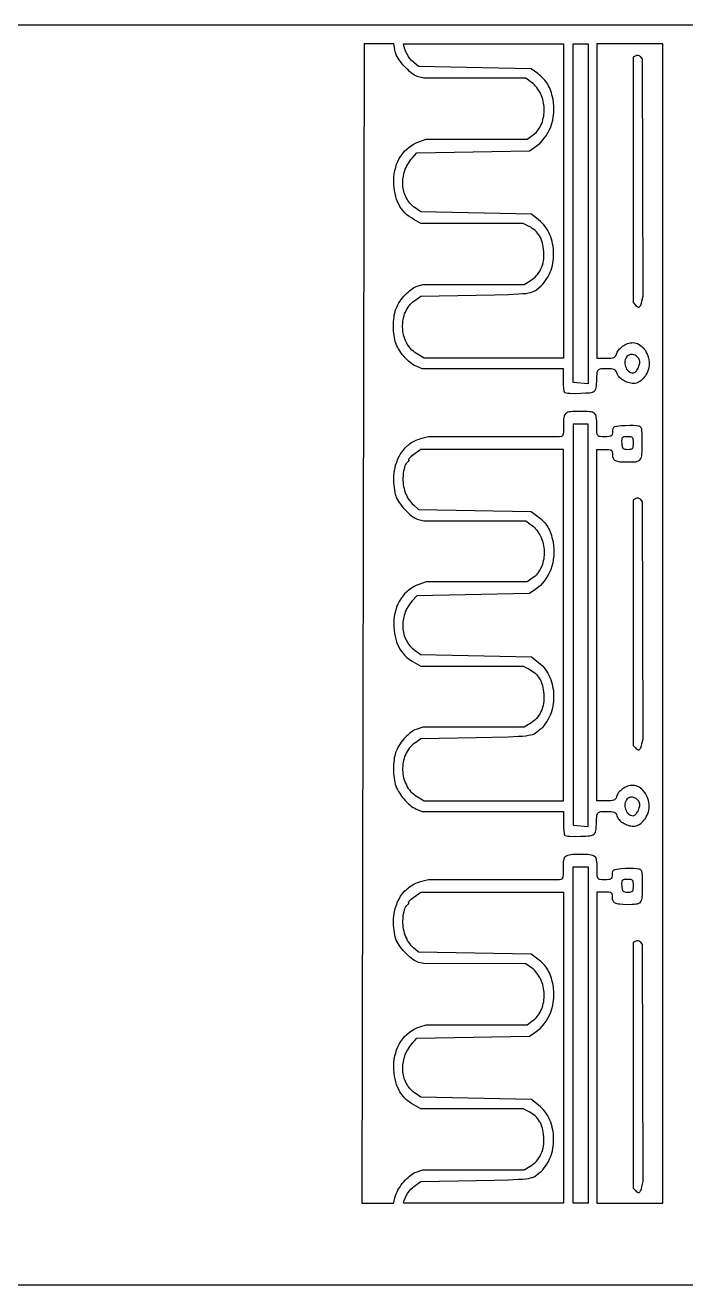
# Model space of a CAD drawing. Extents: x 1410 to 1906, y 1879 to 2014.
# Drawn here: x 1731.2 to 1801.9, y 1879.3 to 2014.3 of the extents above; entities that cross this region are included whole.
import ezdxf

# ---------------------------------------------------------------- set-up
doc = ezdxf.new("R2010")
doc.units = 0
doc.layers.add('6MM_ENGRAVE', color=245, linetype='CONTINUOUS')

msp = doc.modelspace()

# ---------------------------------------------------------------- linework, layer by layer
at = {"layer": '6MM_ENGRAVE'}
for points in [[(1660.43, 1879.25), (1906.39, 1879.25), (1906.39, 2014.25), (1660.43, 2014.25)], [(1770.68, 2012.25), (1767.48, 2012.24), (1767.25, 1888), (1770.68, 1888), (1770.72, 1888.29), (1770.78, 1888.56), (1770.84, 1888.8), (1770.92, 1889.01), (1771.01, 1889.2), (1771.11, 1889.4), (1771.22, 1889.59), (1771.34, 1889.77), (1771.47, 1889.96), (1771.6, 1890.13), (1771.74, 1890.3), (1771.89, 1890.47), (1772.04, 1890.62), (1772.19, 1890.76), (1772.34, 1890.89), (1772.49, 1891.01), (1772.64, 1891.12), (1772.79, 1891.2), (1772.93, 1891.28), (1773.07, 1891.33), (1773.76, 1891.56), (1784.63, 1891.57), (1785.28, 1891.96), (1785.47, 1892.08), (1785.64, 1892.22), (1785.81, 1892.36), (1785.96, 1892.52), (1786.1, 1892.69), (1786.22, 1892.86), (1786.33, 1893.05), (1786.43, 1893.24), (1786.52, 1893.45), (1786.59, 1893.66), (1786.65, 1893.88), (1786.69, 1894.11), (1786.73, 1894.35), (1786.74, 1894.6), (1786.75, 1894.86), (1786.74, 1895.12), (1786.71, 1895.36), (1786.68, 1895.6), (1786.64, 1895.82), (1786.59, 1896.03), (1786.53, 1896.23), (1786.46, 1896.42), (1786.38, 1896.6), (1786.29, 1896.77), (1786.18, 1896.92), (1786.07, 1897.07), (1785.95, 1897.22), (1785.81, 1897.35), (1785.66, 1897.47), (1785.5, 1897.59), (1785.33, 1897.7), (1785.15, 1897.8), (1784.54, 1898.11), (1773.57, 1898.12), (1772.82, 1898.54), (1772.55, 1898.69), (1772.31, 1898.87), (1772.08, 1899.05), (1771.86, 1899.25), (1771.67, 1899.46), (1771.49, 1899.68), (1771.33, 1899.92), (1771.19, 1900.17), (1771.07, 1900.43), (1770.96, 1900.71), (1770.87, 1901), (1770.8, 1901.31), (1770.74, 1901.63), (1770.7, 1901.97), (1770.68, 1902.32), (1770.67, 1902.69), (1770.68, 1903.06), (1770.72, 1903.43), (1770.78, 1903.78), (1770.87, 1904.12), (1770.97, 1904.45), (1771.1, 1904.76), (1771.25, 1905.06), (1771.42, 1905.34), (1771.62, 1905.6), (1771.83, 1905.85), (1772.05, 1906.08), (1772.3, 1906.29), (1772.56, 1906.48), (1772.85, 1906.64), (1773.14, 1906.78), (1773.45, 1906.9), (1774.13, 1907.13), (1784.96, 1907.13), (1785.61, 1907.62), (1785.76, 1907.74), (1785.9, 1907.87), (1786.02, 1908.01), (1786.14, 1908.16), (1786.25, 1908.31), (1786.35, 1908.48), (1786.43, 1908.65), (1786.51, 1908.83), (1786.58, 1909.01), (1786.64, 1909.2), (1786.68, 1909.4), (1786.72, 1909.59), (1786.75, 1909.79), (1786.77, 1910), (1786.78, 1910.2), (1786.77, 1910.41), (1786.76, 1910.61), (1786.74, 1910.81), (1786.71, 1911.02), (1786.67, 1911.22), (1786.62, 1911.42), (1786.56, 1911.61), (1786.49, 1911.8), (1786.41, 1911.99), (1786.32, 1912.17), (1786.22, 1912.34), (1786.11, 1912.51), (1785.99, 1912.67), (1785.86, 1912.82), (1785.73, 1912.97), (1785.58, 1913.1), (1785.42, 1913.23), (1784.81, 1913.67), (1773.9, 1913.68), (1773.32, 1913.81), (1773.18, 1913.86), (1773.03, 1913.93), (1772.88, 1914.02), (1772.71, 1914.13), (1772.54, 1914.25), (1772.36, 1914.4), (1772.19, 1914.55), (1772.01, 1914.72), (1771.84, 1914.9), (1771.68, 1915.08), (1771.52, 1915.26), (1771.37, 1915.45), (1771.24, 1915.64), (1771.12, 1915.83), (1771.02, 1916.01), (1770.93, 1916.19), (1770.88, 1916.34), (1770.82, 1916.54), (1770.77, 1916.76), (1770.73, 1917), (1770.69, 1917.26), (1770.67, 1917.53), (1770.65, 1917.79), (1770.64, 1918.04), (1770.65, 1918.45), (1770.68, 1918.85), (1770.74, 1919.23), (1770.83, 1919.6), (1770.94, 1919.95), (1771.07, 1920.29), (1771.23, 1920.6), (1771.4, 1920.9), (1771.6, 1921.18), (1771.82, 1921.44), (1772.06, 1921.67), (1772.19, 1921.78), (1772.32, 1921.88), (1772.45, 1921.98), (1772.59, 1922.06), (1772.74, 1922.15), (1772.88, 1922.22), (1773.04, 1922.29), (1773.19, 1922.36), (1773.35, 1922.41), (1773.52, 1922.46), (1774.4, 1922.7), (1781.01, 1922.69), (1788.23, 1922.69), (1788.43, 1922.7), (1788.59, 1922.72), (1788.64, 1922.73), (1788.69, 1922.76), (1788.73, 1922.8), (1788.77, 1922.85), (1788.79, 1922.92), (1788.81, 1923), (1788.83, 1923.21), (1788.84, 1923.92), (1788.85, 1924.39), (1788.86, 1924.59), (1788.88, 1924.75), (1788.91, 1924.9), (1788.96, 1925.02), (1789.01, 1925.12), (1789.09, 1925.2), (1789.19, 1925.26), (1789.31, 1925.31), (1789.45, 1925.35), (1789.62, 1925.38), (1789.82, 1925.39), (1790.06, 1925.4), (1790.62, 1925.41), (1791.19, 1925.4), (1791.42, 1925.39), (1791.62, 1925.38), (1791.79, 1925.35), (1791.94, 1925.31), (1792.06, 1925.26), (1792.15, 1925.2), (1792.23, 1925.12), (1792.29, 1925.02), (1792.33, 1924.9), (1792.36, 1924.75), (1792.38, 1924.59), (1792.4, 1924.39), (1792.4, 1923.92), (1792.4, 1923.52), (1792.42, 1923.21), (1792.43, 1923.1), (1792.45, 1923), (1792.47, 1922.92), (1792.51, 1922.85), (1792.55, 1922.8), (1792.61, 1922.76), (1792.68, 1922.74), (1792.76, 1922.72), (1792.97, 1922.7), (1793.25, 1922.7), (1793.5, 1922.7), (1793.7, 1922.72), (1793.85, 1922.74), (1793.91, 1922.76), (1793.95, 1922.79), (1793.99, 1922.82), (1794.02, 1922.85), (1794.05, 1922.9), (1794.07, 1922.95), (1794.08, 1923.08), (1794.09, 1923.24), (1794.09, 1923.41), (1794.12, 1923.54), (1794.14, 1923.59), (1794.16, 1923.64), (1794.2, 1923.68), (1794.24, 1923.71), (1794.3, 1923.74), (1794.37, 1923.77), (1794.54, 1923.81), (1794.77, 1923.84), (1795.07, 1923.86), (1795.5, 1923.89), (1795.95, 1923.9), (1796.35, 1923.89), (1796.67, 1923.87), (1796.87, 1923.84), (1796.95, 1923.83), (1797.02, 1923.8), (1797.08, 1923.77), (1797.13, 1923.72), (1797.17, 1923.66), (1797.2, 1923.59), (1797.22, 1923.49), (1797.24, 1923.37), (1797.27, 1923.06), (1797.27, 1922.03), (1797.27, 1921.37), (1797.26, 1921.09), (1797.25, 1920.86), (1797.22, 1920.67), (1797.19, 1920.5), (1797.14, 1920.36), (1797.07, 1920.26), (1796.98, 1920.17), (1796.88, 1920.11), (1796.75, 1920.06), (1796.6, 1920.03), (1796.41, 1920.01), (1796.2, 1920), (1795.68, 1919.99), (1795.24, 1920), (1794.89, 1920.03), (1794.74, 1920.05), (1794.61, 1920.08), (1794.5, 1920.11), (1794.4, 1920.15), (1794.32, 1920.2), (1794.25, 1920.26), (1794.2, 1920.33), (1794.16, 1920.4), (1794.13, 1920.49), (1794.1, 1920.58), (1794.09, 1920.69), (1794.09, 1920.81), (1794.08, 1920.97), (1794.07, 1921.1), (1794.05, 1921.15), (1794.02, 1921.19), (1793.99, 1921.23), (1793.95, 1921.26), (1793.91, 1921.28), (1793.85, 1921.3), (1793.7, 1921.33), (1793.5, 1921.34), (1793.25, 1921.35), (1792.4, 1921.35), (1792.4, 1888), (1799.48, 1888), (1799.48, 2012.25), (1792.4, 2012.25), (1792.4, 1978.56), (1793.41, 1978.56), (1793.69, 1978.56), (1793.92, 1978.58), (1794.11, 1978.6), (1794.25, 1978.64), (1794.3, 1978.67), (1794.35, 1978.7), (1794.39, 1978.73), (1794.43, 1978.77), (1794.48, 1978.87), (1794.51, 1978.99), (1794.55, 1979.1), (1794.6, 1979.22), (1794.66, 1979.33), (1794.74, 1979.44), (1794.83, 1979.55), (1794.94, 1979.65), (1795.05, 1979.75), (1795.17, 1979.84), (1795.3, 1979.93), (1795.43, 1980), (1795.57, 1980.07), (1795.71, 1980.12), (1795.86, 1980.17), (1796, 1980.2), (1796.15, 1980.22), (1796.29, 1980.23), (1796.46, 1980.22), (1796.62, 1980.18), (1796.78, 1980.12), (1796.94, 1980.04), (1797.09, 1979.94), (1797.23, 1979.82), (1797.36, 1979.68), (1797.49, 1979.53), (1797.61, 1979.37), (1797.71, 1979.19), (1797.8, 1979.01), (1797.88, 1978.81), (1797.94, 1978.61), (1797.99, 1978.4), (1798.01, 1978.19), (1798.02, 1977.97), (1798.01, 1977.78), (1797.99, 1977.58), (1797.94, 1977.38), (1797.88, 1977.2), (1797.8, 1977.01), (1797.71, 1976.84), (1797.61, 1976.67), (1797.5, 1976.52), (1797.38, 1976.37), (1797.24, 1976.24), (1797.11, 1976.13), (1796.96, 1976.03), (1796.81, 1975.96), (1796.66, 1975.9), (1796.5, 1975.86), (1796.34, 1975.85), (1796.2, 1975.86), (1796.05, 1975.88), (1795.91, 1975.91), (1795.76, 1975.95), (1795.62, 1976), (1795.48, 1976.06), (1795.35, 1976.12), (1795.22, 1976.2), (1795.1, 1976.28), (1794.99, 1976.37), (1794.89, 1976.46), (1794.79, 1976.56), (1794.71, 1976.66), (1794.65, 1976.76), (1794.6, 1976.87), (1794.56, 1976.98), (1794.52, 1977.11), (1794.46, 1977.21), (1794.42, 1977.25), (1794.38, 1977.29), (1794.33, 1977.32), (1794.27, 1977.35), (1794.13, 1977.39), (1793.95, 1977.41), (1793.72, 1977.43), (1793.43, 1977.43), (1793.1, 1977.43), (1792.96, 1977.42), (1792.85, 1977.41), (1792.75, 1977.39), (1792.66, 1977.36), (1792.6, 1977.32), (1792.54, 1977.27), (1792.5, 1977.2), (1792.46, 1977.11), (1792.43, 1977.01), (1792.41, 1976.88), (1792.39, 1976.56), (1792.37, 1976.13), (1792.34, 1975.71), (1792.33, 1975.53), (1792.31, 1975.38), (1792.28, 1975.26), (1792.24, 1975.15), (1792.18, 1975.06), (1792.12, 1974.99), (1792.03, 1974.93), (1791.92, 1974.89), (1791.79, 1974.86), (1791.63, 1974.83), (1791.24, 1974.8), (1790.71, 1974.77), (1790.08, 1974.76), (1789.54, 1974.77), (1789.32, 1974.79), (1789.15, 1974.81), (1789.03, 1974.84), (1789, 1974.85), (1788.97, 1974.87), (1788.95, 1974.92), (1788.92, 1975.02), (1788.88, 1975.33), (1788.85, 1975.75), (1788.84, 1976.23), (1788.84, 1977.43), (1773.72, 1977.43), (1773.08, 1977.69), (1772.92, 1977.76), (1772.75, 1977.86), (1772.58, 1977.98), (1772.41, 1978.11), (1772.23, 1978.26), (1772.06, 1978.42), (1771.9, 1978.59), (1771.73, 1978.78), (1771.58, 1978.97), (1771.43, 1979.16), (1771.3, 1979.36), (1771.17, 1979.57), (1771.06, 1979.77), (1770.96, 1979.97), (1770.89, 1980.16), (1770.83, 1980.35), (1770.77, 1980.56), (1770.73, 1980.78), (1770.7, 1981.01), (1770.67, 1981.24), (1770.65, 1981.49), (1770.64, 1981.74), (1770.63, 1982.23), (1770.64, 1982.48), (1770.66, 1982.71), (1770.69, 1982.95), (1770.72, 1983.17), (1770.76, 1983.38), (1770.81, 1983.57), (1770.86, 1983.75), (1770.92, 1983.9), (1771.01, 1984.1), (1771.11, 1984.29), (1771.22, 1984.48), (1771.34, 1984.67), (1771.47, 1984.85), (1771.6, 1985.03), (1771.74, 1985.2), (1771.89, 1985.36), (1772.04, 1985.51), (1772.19, 1985.65), (1772.34, 1985.78), (1772.49, 1985.9), (1772.64, 1986.01), (1772.79, 1986.1), (1772.93, 1986.17), (1773.07, 1986.23), (1773.76, 1986.45), (1784.63, 1986.46), (1785.28, 1986.85), (1785.47, 1986.98), (1785.64, 1987.11), (1785.81, 1987.26), (1785.96, 1987.41), (1786.1, 1987.58), (1786.22, 1987.75), (1786.33, 1987.94), (1786.43, 1988.13), (1786.52, 1988.34), (1786.59, 1988.55), (1786.65, 1988.78), (1786.69, 1989.01), (1786.73, 1989.25), (1786.74, 1989.49), (1786.75, 1989.75), (1786.74, 1990.01), (1786.71, 1990.26), (1786.68, 1990.49), (1786.64, 1990.71), (1786.59, 1990.92), (1786.53, 1991.12), (1786.46, 1991.31), (1786.38, 1991.49), (1786.29, 1991.66), (1786.18, 1991.82), (1786.07, 1991.97), (1785.95, 1992.11), (1785.81, 1992.24), (1785.66, 1992.36), (1785.5, 1992.48), (1785.33, 1992.59), (1785.15, 1992.69), (1784.54, 1993), (1773.57, 1993.01), (1772.82, 1993.43), (1772.55, 1993.59), (1772.31, 1993.76), (1772.08, 1993.94), (1771.86, 1994.14), (1771.67, 1994.35), (1771.49, 1994.57), (1771.33, 1994.81), (1771.19, 1995.06), (1771.07, 1995.32), (1770.96, 1995.6), (1770.87, 1995.89), (1770.8, 1996.2), (1770.74, 1996.52), (1770.7, 1996.86), (1770.68, 1997.21), (1770.67, 1997.58), (1770.68, 1997.96), (1770.72, 1998.32), (1770.78, 1998.67), (1770.87, 1999.01), (1770.97, 1999.34), (1771.1, 1999.65), (1771.25, 1999.95), (1771.42, 2000.23), (1771.62, 2000.5), (1771.83, 2000.74), (1772.05, 2000.97), (1772.3, 2001.18), (1772.56, 2001.37), (1772.85, 2001.53), (1773.14, 2001.68), (1773.45, 2001.8), (1774.13, 2002.02), (1784.96, 2002.02), (1785.61, 2002.51), (1785.76, 2002.63), (1785.9, 2002.76), (1786.02, 2002.9), (1786.14, 2003.05), (1786.25, 2003.21), (1786.35, 2003.37), (1786.43, 2003.54), (1786.51, 2003.72), (1786.58, 2003.91), (1786.64, 2004.1), (1786.68, 2004.29), (1786.72, 2004.49), (1786.75, 2004.69), (1786.77, 2004.89), (1786.78, 2005.09), (1786.77, 2005.3), (1786.76, 2005.5), (1786.74, 2005.71), (1786.71, 2005.91), (1786.67, 2006.11), (1786.62, 2006.31), (1786.56, 2006.5), (1786.49, 2006.69), (1786.41, 2006.88), (1786.32, 2007.06), (1786.22, 2007.24), (1786.11, 2007.4), (1785.99, 2007.56), (1785.86, 2007.72), (1785.73, 2007.86), (1785.58, 2007.99), (1785.42, 2008.12), (1784.81, 2008.57), (1773.9, 2008.57), (1773.32, 2008.71), (1773.18, 2008.75), (1773.03, 2008.82), (1772.88, 2008.91), (1772.71, 2009.02), (1772.54, 2009.15), (1772.36, 2009.29), (1772.19, 2009.45), (1772.01, 2009.61), (1771.84, 2009.79), (1771.68, 2009.97), (1771.52, 2010.16), (1771.37, 2010.35), (1771.24, 2010.53), (1771.12, 2010.72), (1771.02, 2010.9), (1770.93, 2011.08), (1770.86, 2011.3), (1770.79, 2011.58), (1770.73, 2011.9)], [(1771.72, 2012.25), (1788.84, 2012.25), (1788.84, 1978.56), (1773.93, 1978.56), (1773.09, 1979.07), (1772.92, 1979.18), (1772.76, 1979.31), (1772.61, 1979.44), (1772.47, 1979.59), (1772.34, 1979.75), (1772.22, 1979.91), (1772.11, 1980.08), (1772.01, 1980.26), (1771.92, 1980.45), (1771.85, 1980.64), (1771.78, 1980.84), (1771.72, 1981.04), (1771.68, 1981.24), (1771.65, 1981.45), (1771.62, 1981.66), (1771.61, 1981.87), (1771.61, 1982.08), (1771.62, 1982.29), (1771.64, 1982.49), (1771.67, 1982.7), (1771.71, 1982.9), (1771.77, 1983.1), (1771.83, 1983.3), (1771.91, 1983.49), (1771.99, 1983.68), (1772.09, 1983.86), (1772.2, 1984.03), (1772.32, 1984.19), (1772.45, 1984.35), (1772.6, 1984.5), (1772.75, 1984.63), (1772.91, 1984.76), (1773.57, 1985.22), (1779.5, 1985.33), (1781.46, 1985.37), (1782.95, 1985.4), (1784.03, 1985.45), (1784.45, 1985.48), (1784.8, 1985.51), (1785.09, 1985.55), (1785.32, 1985.6), (1785.52, 1985.66), (1785.69, 1985.73), (1785.83, 1985.81), (1785.97, 1985.9), (1786.25, 1986.13), (1786.44, 1986.3), (1786.62, 1986.48), (1786.78, 1986.67), (1786.93, 1986.88), (1787.07, 1987.09), (1787.2, 1987.31), (1787.31, 1987.53), (1787.42, 1987.77), (1787.51, 1988.01), (1787.58, 1988.25), (1787.65, 1988.5), (1787.7, 1988.76), (1787.74, 1989.01), (1787.77, 1989.27), (1787.79, 1989.53), (1787.79, 1989.79), (1787.78, 1990.05), (1787.76, 1990.31), (1787.73, 1990.56), (1787.68, 1990.82), (1787.62, 1991.07), (1787.55, 1991.32), (1787.47, 1991.56), (1787.38, 1991.79), (1787.27, 1992.02), (1787.15, 1992.25), (1787.02, 1992.46), (1786.88, 1992.67), (1786.72, 1992.87), (1786.55, 1993.05), (1786.37, 1993.23), (1786.18, 1993.39), (1785.4, 1994.01), (1773.57, 1994.24), (1772.94, 1994.69), (1772.79, 1994.8), (1772.65, 1994.92), (1772.52, 1995.05), (1772.4, 1995.18), (1772.29, 1995.32), (1772.18, 1995.47), (1772.09, 1995.62), (1772, 1995.77), (1771.92, 1995.94), (1771.85, 1996.1), (1771.79, 1996.27), (1771.74, 1996.44), (1771.7, 1996.62), (1771.67, 1996.8), (1771.64, 1996.98), (1771.63, 1997.16), (1771.62, 1997.34), (1771.63, 1997.53), (1771.64, 1997.71), (1771.66, 1997.9), (1771.69, 1998.08), (1771.73, 1998.27), (1771.78, 1998.45), (1771.84, 1998.64), (1771.9, 1998.82), (1771.98, 1998.99), (1772.06, 1999.17), (1772.16, 1999.34), (1772.26, 1999.51), (1772.38, 1999.68), (1772.5, 1999.84), (1772.63, 1999.99), (1773.13, 2000.56), (1785.19, 2000.78), (1785.79, 2001.18), (1785.93, 2001.28), (1786.07, 2001.38), (1786.33, 2001.61), (1786.57, 2001.86), (1786.79, 2002.13), (1787, 2002.41), (1787.18, 2002.72), (1787.34, 2003.04), (1787.48, 2003.37), (1787.59, 2003.72), (1787.69, 2004.08), (1787.75, 2004.44), (1787.8, 2004.81), (1787.82, 2005.19), (1787.81, 2005.56), (1787.78, 2005.94), (1787.72, 2006.32), (1787.61, 2006.79), (1787.55, 2007), (1787.48, 2007.2), (1787.41, 2007.39), (1787.33, 2007.58), (1787.25, 2007.75), (1787.16, 2007.92), (1787.05, 2008.07), (1786.94, 2008.23), (1786.83, 2008.37), (1786.7, 2008.51), (1786.56, 2008.65), (1786.41, 2008.79), (1786.25, 2008.92), (1786.08, 2009.06), (1785.38, 2009.58), (1773.32, 2009.81), (1772.79, 2010.28), (1772.58, 2010.47), (1772.4, 2010.68), (1772.24, 2010.91), (1772.09, 2011.15), (1771.97, 2011.41), (1771.86, 2011.67), (1771.78, 2011.95)], [(1789.87, 2012.25), (1791.47, 2012.25), (1791.47, 1975.83), (1789.87, 1975.96)], [(1796.95, 1984.04), (1796.99, 1984.07), (1797.03, 1984.11), (1797.07, 1984.18), (1797.12, 1984.26), (1797.19, 1984.45), (1797.25, 1984.67), (1797.37, 1985.22), (1797.32, 2010.6), (1797.11, 2010.85), (1797.06, 2010.9), (1797.01, 2010.94), (1796.94, 2010.97), (1796.88, 2010.99), (1796.81, 2011.01), (1796.74, 2011.01), (1796.67, 2011), (1796.61, 2010.97), (1796.31, 2010.84), (1796.31, 1984.52), (1796.54, 1984.24), (1796.64, 1984.14), (1796.76, 1984.07), (1796.81, 1984.05), (1796.86, 1984.04), (1796.91, 1984.03)], [(1797, 1978.32), (1796.96, 1978.42), (1796.91, 1978.52), (1796.85, 1978.6), (1796.78, 1978.68), (1796.7, 1978.76), (1796.62, 1978.82), (1796.52, 1978.87), (1796.43, 1978.91), (1796.33, 1978.94), (1796.23, 1978.95), (1796.12, 1978.96), (1796.03, 1978.95), (1795.93, 1978.93), (1795.84, 1978.9), (1795.76, 1978.85), (1795.68, 1978.78), (1795.58, 1978.67), (1795.51, 1978.54), (1795.46, 1978.4), (1795.42, 1978.26), (1795.41, 1978.11), (1795.42, 1977.96), (1795.44, 1977.81), (1795.48, 1977.67), (1795.54, 1977.53), (1795.61, 1977.4), (1795.7, 1977.28), (1795.79, 1977.18), (1795.9, 1977.1), (1796.02, 1977.03), (1796.16, 1976.99), (1796.3, 1976.98), (1796.37, 1976.99), (1796.44, 1977.02), (1796.51, 1977.06), (1796.58, 1977.12), (1796.65, 1977.2), (1796.71, 1977.28), (1796.77, 1977.37), (1796.83, 1977.48), (1796.88, 1977.58), (1796.93, 1977.69), (1796.96, 1977.8), (1796.99, 1977.91), (1797.01, 1978.02), (1797.02, 1978.13), (1797.01, 1978.23)], [(1790.71, 1927.33), (1791.24, 1927.35), (1791.45, 1927.36), (1791.63, 1927.38), (1791.79, 1927.41), (1791.92, 1927.44), (1792.03, 1927.49), (1792.12, 1927.54), (1792.18, 1927.62), (1792.24, 1927.7), (1792.28, 1927.81), (1792.31, 1927.94), (1792.33, 1928.09), (1792.34, 1928.26), (1792.37, 1928.69), (1792.39, 1929.12), (1792.41, 1929.44), (1792.43, 1929.56), (1792.46, 1929.67), (1792.5, 1929.75), (1792.54, 1929.82), (1792.6, 1929.88), (1792.66, 1929.92), (1792.75, 1929.95), (1792.85, 1929.97), (1793.1, 1929.98), (1793.43, 1929.99), (1793.72, 1929.98), (1793.95, 1929.97), (1794.13, 1929.94), (1794.27, 1929.9), (1794.33, 1929.87), (1794.38, 1929.84), (1794.42, 1929.81), (1794.46, 1929.76), (1794.52, 1929.66), (1794.56, 1929.53), (1794.6, 1929.42), (1794.65, 1929.32), (1794.71, 1929.21), (1794.79, 1929.11), (1794.89, 1929.02), (1794.99, 1928.92), (1795.1, 1928.83), (1795.22, 1928.75), (1795.35, 1928.68), (1795.48, 1928.61), (1795.62, 1928.55), (1795.76, 1928.5), (1795.91, 1928.46), (1796.05, 1928.43), (1796.2, 1928.41), (1796.34, 1928.41), (1796.5, 1928.42), (1796.66, 1928.45), (1796.81, 1928.51), (1796.96, 1928.59), (1797.11, 1928.68), (1797.24, 1928.8), (1797.38, 1928.93), (1797.5, 1929.07), (1797.61, 1929.22), (1797.71, 1929.39), (1797.8, 1929.57), (1797.88, 1929.75), (1797.94, 1929.94), (1797.99, 1930.13), (1798.01, 1930.33), (1798.02, 1930.53), (1798.01, 1930.74), (1797.99, 1930.96), (1797.94, 1931.16), (1797.88, 1931.37), (1797.8, 1931.56), (1797.71, 1931.75), (1797.61, 1931.92), (1797.49, 1932.09), (1797.36, 1932.24), (1797.23, 1932.37), (1797.09, 1932.49), (1796.94, 1932.59), (1796.78, 1932.67), (1796.62, 1932.73), (1796.46, 1932.77), (1796.29, 1932.78), (1796.15, 1932.78), (1796, 1932.76), (1795.86, 1932.72), (1795.71, 1932.68), (1795.57, 1932.62), (1795.43, 1932.55), (1795.3, 1932.48), (1795.17, 1932.4), (1795.05, 1932.31), (1794.94, 1932.21), (1794.83, 1932.11), (1794.74, 1932), (1794.66, 1931.89), (1794.6, 1931.77), (1794.55, 1931.66), (1794.51, 1931.54), (1794.48, 1931.42), (1794.43, 1931.33), (1794.39, 1931.29), (1794.35, 1931.25), (1794.3, 1931.22), (1794.25, 1931.2), (1794.11, 1931.16), (1793.92, 1931.13), (1793.69, 1931.12), (1793.41, 1931.11), (1792.4, 1931.11), (1792.4, 1968.79), (1793.25, 1968.79), (1793.5, 1968.79), (1793.7, 1968.78), (1793.85, 1968.75), (1793.91, 1968.73), (1793.95, 1968.71), (1793.99, 1968.68), (1794.02, 1968.64), (1794.05, 1968.59), (1794.07, 1968.54), (1794.08, 1968.42), (1794.09, 1968.25), (1794.09, 1968.13), (1794.1, 1968.03), (1794.13, 1967.93), (1794.16, 1967.85), (1794.2, 1967.77), (1794.25, 1967.7), (1794.32, 1967.65), (1794.4, 1967.6), (1794.5, 1967.56), (1794.61, 1967.52), (1794.74, 1967.49), (1794.89, 1967.47), (1795.24, 1967.45), (1795.68, 1967.44), (1796.2, 1967.44), (1796.41, 1967.45), (1796.6, 1967.47), (1796.75, 1967.51), (1796.88, 1967.55), (1796.98, 1967.62), (1797.07, 1967.7), (1797.14, 1967.81), (1797.19, 1967.95), (1797.22, 1968.11), (1797.25, 1968.31), (1797.26, 1968.54), (1797.27, 1968.81), (1797.27, 1969.48), (1797.27, 1970.06), (1797.27, 1970.5), (1797.24, 1970.82), (1797.22, 1970.94), (1797.2, 1971.03), (1797.17, 1971.11), (1797.13, 1971.17), (1797.08, 1971.21), (1797.02, 1971.25), (1796.95, 1971.27), (1796.87, 1971.29), (1796.67, 1971.32), (1796.35, 1971.34), (1795.95, 1971.34), (1795.5, 1971.33), (1795.07, 1971.31), (1794.77, 1971.28), (1794.54, 1971.25), (1794.37, 1971.21), (1794.3, 1971.19), (1794.24, 1971.16), (1794.2, 1971.12), (1794.16, 1971.08), (1794.14, 1971.04), (1794.12, 1970.99), (1794.09, 1970.86), (1794.09, 1970.69), (1794.08, 1970.52), (1794.07, 1970.4), (1794.05, 1970.34), (1794.02, 1970.3), (1793.99, 1970.26), (1793.95, 1970.23), (1793.91, 1970.21), (1793.85, 1970.19), (1793.7, 1970.16), (1793.5, 1970.15), (1793.25, 1970.15), (1792.97, 1970.15), (1792.76, 1970.17), (1792.68, 1970.18), (1792.61, 1970.21), (1792.55, 1970.25), (1792.51, 1970.3), (1792.47, 1970.36), (1792.45, 1970.44), (1792.43, 1970.54), (1792.42, 1970.66), (1792.4, 1970.96), (1792.4, 1971.36), (1792.4, 1971.84), (1792.38, 1972.03), (1792.36, 1972.2), (1792.33, 1972.34), (1792.29, 1972.46), (1792.23, 1972.56), (1792.15, 1972.64), (1792.06, 1972.71), (1791.94, 1972.76), (1791.79, 1972.8), (1791.62, 1972.82), (1791.42, 1972.84), (1791.19, 1972.85), (1790.62, 1972.85), (1790.06, 1972.85), (1789.82, 1972.84), (1789.62, 1972.82), (1789.45, 1972.8), (1789.31, 1972.76), (1789.19, 1972.71), (1789.09, 1972.64), (1789.01, 1972.56), (1788.96, 1972.46), (1788.91, 1972.34), (1788.88, 1972.2), (1788.86, 1972.03), (1788.85, 1971.84), (1788.84, 1971.36), (1788.84, 1970.96), (1788.83, 1970.66), (1788.81, 1970.44), (1788.79, 1970.36), (1788.77, 1970.3), (1788.73, 1970.25), (1788.69, 1970.21), (1788.64, 1970.18), (1788.59, 1970.16), (1788.43, 1970.14), (1788.23, 1970.14), (1781.01, 1970.14), (1774.4, 1970.14), (1773.52, 1969.91), (1773.35, 1969.86), (1773.19, 1969.8), (1773.04, 1969.74), (1772.88, 1969.67), (1772.74, 1969.59), (1772.59, 1969.51), (1772.45, 1969.42), (1772.32, 1969.33), (1772.19, 1969.22), (1772.06, 1969.12), (1771.82, 1968.88), (1771.6, 1968.63), (1771.4, 1968.35), (1771.23, 1968.05), (1771.07, 1967.73), (1770.94, 1967.4), (1770.83, 1967.05), (1770.74, 1966.68), (1770.68, 1966.3), (1770.65, 1965.9), (1770.64, 1965.49), (1770.65, 1965.24), (1770.67, 1964.97), (1770.69, 1964.71), (1770.73, 1964.45), (1770.77, 1964.2), (1770.82, 1963.98), (1770.88, 1963.79), (1770.93, 1963.63), (1771.02, 1963.46), (1771.12, 1963.27), (1771.24, 1963.09), (1771.37, 1962.9), (1771.52, 1962.71), (1771.68, 1962.52), (1771.84, 1962.34), (1772.01, 1962.17), (1772.19, 1962), (1772.36, 1961.84), (1772.54, 1961.7), (1772.71, 1961.57), (1772.88, 1961.46), (1773.03, 1961.37), (1773.18, 1961.3), (1773.32, 1961.26), (1773.9, 1961.12), (1784.81, 1961.12), (1785.42, 1960.67), (1785.58, 1960.55), (1785.73, 1960.41), (1785.86, 1960.27), (1785.99, 1960.12), (1786.11, 1959.96), (1786.22, 1959.79), (1786.32, 1959.62), (1786.41, 1959.43), (1786.49, 1959.25), (1786.56, 1959.06), (1786.62, 1958.86), (1786.67, 1958.66), (1786.71, 1958.46), (1786.74, 1958.26), (1786.76, 1958.06), (1786.77, 1957.85), (1786.78, 1957.65), (1786.77, 1957.44), (1786.75, 1957.24), (1786.72, 1957.04), (1786.68, 1956.84), (1786.64, 1956.65), (1786.58, 1956.46), (1786.51, 1956.28), (1786.43, 1956.1), (1786.35, 1955.93), (1786.25, 1955.76), (1786.14, 1955.6), (1786.02, 1955.45), (1785.9, 1955.31), (1785.76, 1955.18), (1785.61, 1955.06), (1784.96, 1954.58), (1774.13, 1954.58), (1773.45, 1954.35), (1773.14, 1954.23), (1772.85, 1954.09), (1772.56, 1953.92), (1772.3, 1953.73), (1772.05, 1953.53), (1771.83, 1953.3), (1771.62, 1953.05), (1771.42, 1952.78), (1771.25, 1952.5), (1771.1, 1952.2), (1770.97, 1951.89), (1770.87, 1951.56), (1770.78, 1951.22), (1770.72, 1950.87), (1770.68, 1950.51), (1770.67, 1950.14), (1770.68, 1949.77), (1770.7, 1949.42), (1770.74, 1949.08), (1770.8, 1948.76), (1770.87, 1948.45), (1770.96, 1948.16), (1771.07, 1947.88), (1771.19, 1947.61), (1771.33, 1947.36), (1771.49, 1947.13), (1771.67, 1946.9), (1771.86, 1946.69), (1772.08, 1946.5), (1772.31, 1946.31), (1772.55, 1946.14), (1772.82, 1945.98), (1773.57, 1945.56), (1784.54, 1945.55), (1785.15, 1945.24), (1785.33, 1945.14), (1785.5, 1945.03), (1785.66, 1944.92), (1785.81, 1944.79), (1785.95, 1944.66), (1786.07, 1944.52), (1786.18, 1944.37), (1786.29, 1944.21), (1786.38, 1944.04), (1786.46, 1943.86), (1786.53, 1943.67), (1786.59, 1943.47), (1786.64, 1943.26), (1786.68, 1943.04), (1786.71, 1942.81), (1786.74, 1942.57), (1786.75, 1942.3), (1786.74, 1942.05), (1786.73, 1941.8), (1786.69, 1941.56), (1786.65, 1941.33), (1786.59, 1941.11), (1786.52, 1940.89), (1786.43, 1940.69), (1786.33, 1940.49), (1786.22, 1940.31), (1786.1, 1940.13), (1785.96, 1939.96), (1785.81, 1939.81), (1785.64, 1939.66), (1785.47, 1939.53), (1785.28, 1939.41), (1784.63, 1939.01), (1773.76, 1939.01), (1773.07, 1938.78), (1772.93, 1938.72), (1772.79, 1938.65), (1772.64, 1938.56), (1772.49, 1938.46), (1772.34, 1938.34), (1772.19, 1938.21), (1772.04, 1938.06), (1771.89, 1937.91), (1771.74, 1937.75), (1771.6, 1937.58), (1771.47, 1937.4), (1771.34, 1937.22), (1771.22, 1937.03), (1771.11, 1936.84), (1771.01, 1936.65), (1770.92, 1936.46), (1770.86, 1936.3), (1770.81, 1936.12), (1770.76, 1935.93), (1770.72, 1935.72), (1770.69, 1935.5), (1770.66, 1935.27), (1770.64, 1935.03), (1770.63, 1934.79), (1770.63, 1934.54), (1770.64, 1934.29), (1770.65, 1934.04), (1770.67, 1933.8), (1770.7, 1933.56), (1770.73, 1933.33), (1770.77, 1933.11), (1770.83, 1932.9), (1770.89, 1932.72), (1770.96, 1932.52), (1771.06, 1932.32), (1771.17, 1932.12), (1771.3, 1931.92), (1771.43, 1931.72), (1771.58, 1931.52), (1771.73, 1931.33), (1771.9, 1931.15), (1772.06, 1930.97), (1772.23, 1930.81), (1772.41, 1930.66), (1772.58, 1930.53), (1772.75, 1930.41), (1772.92, 1930.32), (1773.08, 1930.24), (1773.72, 1929.99), (1788.84, 1929.99), (1788.84, 1928.78), (1788.85, 1928.3), (1788.88, 1927.89), (1788.92, 1927.58), (1788.95, 1927.48), (1788.97, 1927.42), (1789, 1927.4), (1789.03, 1927.39), (1789.15, 1927.36), (1789.32, 1927.34), (1789.54, 1927.33), (1790.08, 1927.31)], [(1790.67, 1971.5), (1789.87, 1971.5), (1789.87, 1928.52), (1791.47, 1928.38), (1791.47, 1971.5)], [(1795.69, 1970.15), (1795.49, 1970.14), (1795.33, 1970.13), (1795.27, 1970.12), (1795.22, 1970.1), (1795.18, 1970.07), (1795.14, 1970.04), (1795.12, 1970.01), (1795.1, 1969.96), (1795.08, 1969.84), (1795.07, 1969.68), (1795.08, 1969.47), (1795.1, 1969.27), (1795.12, 1969.11), (1795.16, 1968.99), (1795.18, 1968.94), (1795.21, 1968.91), (1795.25, 1968.87), (1795.29, 1968.85), (1795.4, 1968.81), (1795.55, 1968.8), (1795.73, 1968.79), (1795.91, 1968.8), (1796.06, 1968.81), (1796.16, 1968.85), (1796.21, 1968.87), (1796.24, 1968.9), (1796.27, 1968.94), (1796.29, 1968.99), (1796.32, 1969.1), (1796.33, 1969.26), (1796.34, 1969.47), (1796.33, 1969.68), (1796.32, 1969.84), (1796.29, 1969.96), (1796.27, 1970), (1796.24, 1970.04), (1796.2, 1970.07), (1796.16, 1970.1), (1796.04, 1970.13), (1795.89, 1970.14)], [(1781.21, 1968.79), (1773.57, 1968.79), (1772.82, 1968.23), (1772.54, 1968.02), (1772.34, 1967.84), (1772.28, 1967.77), (1772.24, 1967.72), (1772.23, 1967.68), (1772.23, 1967.68), (1772.25, 1967.67), (1772.28, 1967.66), (1772.29, 1967.64), (1772.29, 1967.62), (1772.27, 1967.58), (1772.2, 1967.48), (1772.08, 1967.36), (1772, 1967.28), (1771.93, 1967.16), (1771.86, 1967.02), (1771.81, 1966.86), (1771.76, 1966.67), (1771.72, 1966.45), (1771.68, 1966.22), (1771.66, 1965.95), (1771.65, 1965.71), (1771.65, 1965.48), (1771.66, 1965.25), (1771.68, 1965.02), (1771.72, 1964.8), (1771.76, 1964.59), (1771.81, 1964.38), (1771.88, 1964.18), (1771.96, 1963.98), (1772.05, 1963.8), (1772.14, 1963.61), (1772.25, 1963.44), (1772.37, 1963.28), (1772.5, 1963.12), (1772.64, 1962.97), (1772.79, 1962.83), (1773.32, 1962.36), (1785.38, 1962.14), (1786.08, 1961.61), (1786.25, 1961.48), (1786.41, 1961.34), (1786.56, 1961.21), (1786.7, 1961.07), (1786.83, 1960.93), (1786.94, 1960.78), (1787.05, 1960.63), (1787.16, 1960.47), (1787.25, 1960.3), (1787.33, 1960.13), (1787.41, 1959.95), (1787.48, 1959.76), (1787.55, 1959.55), (1787.61, 1959.34), (1787.72, 1958.87), (1787.78, 1958.5), (1787.81, 1958.12), (1787.82, 1957.74), (1787.8, 1957.37), (1787.75, 1957), (1787.69, 1956.63), (1787.59, 1956.28), (1787.48, 1955.93), (1787.34, 1955.59), (1787.18, 1955.27), (1787, 1954.97), (1786.79, 1954.68), (1786.57, 1954.41), (1786.33, 1954.16), (1786.07, 1953.94), (1785.93, 1953.83), (1785.79, 1953.73), (1785.19, 1953.34), (1773.13, 1953.11), (1772.63, 1952.55), (1772.5, 1952.39), (1772.38, 1952.23), (1772.26, 1952.07), (1772.16, 1951.9), (1772.06, 1951.72), (1771.98, 1951.55), (1771.9, 1951.37), (1771.84, 1951.19), (1771.78, 1951.01), (1771.73, 1950.82), (1771.69, 1950.64), (1771.66, 1950.45), (1771.64, 1950.27), (1771.63, 1950.08), (1771.62, 1949.9), (1771.63, 1949.71), (1771.64, 1949.53), (1771.67, 1949.35), (1771.7, 1949.17), (1771.74, 1949), (1771.79, 1948.82), (1771.85, 1948.65), (1771.92, 1948.49), (1772, 1948.33), (1772.09, 1948.17), (1772.18, 1948.02), (1772.29, 1947.88), (1772.4, 1947.74), (1772.52, 1947.6), (1772.65, 1947.48), (1772.79, 1947.36), (1772.94, 1947.25), (1773.57, 1946.79), (1785.4, 1946.57), (1786.18, 1945.95), (1786.37, 1945.78), (1786.55, 1945.61), (1786.72, 1945.42), (1786.88, 1945.22), (1787.02, 1945.02), (1787.15, 1944.8), (1787.27, 1944.58), (1787.38, 1944.35), (1787.47, 1944.11), (1787.55, 1943.87), (1787.62, 1943.62), (1787.68, 1943.37), (1787.73, 1943.12), (1787.76, 1942.86), (1787.78, 1942.6), (1787.79, 1942.34), (1787.79, 1942.08), (1787.77, 1941.82), (1787.74, 1941.57), (1787.7, 1941.31), (1787.65, 1941.06), (1787.58, 1940.81), (1787.51, 1940.56), (1787.42, 1940.32), (1787.31, 1940.09), (1787.2, 1939.86), (1787.07, 1939.64), (1786.93, 1939.43), (1786.78, 1939.23), (1786.62, 1939.03), (1786.44, 1938.85), (1786.25, 1938.68), (1786.11, 1938.56), (1785.97, 1938.45), (1785.83, 1938.36), (1785.69, 1938.28), (1785.52, 1938.21), (1785.32, 1938.16), (1785.09, 1938.11), (1784.8, 1938.07), (1784.45, 1938.03), (1784.03, 1938), (1782.95, 1937.96), (1779.5, 1937.88), (1773.57, 1937.77), (1772.91, 1937.31), (1772.75, 1937.19), (1772.6, 1937.05), (1772.45, 1936.9), (1772.32, 1936.75), (1772.2, 1936.58), (1772.09, 1936.41), (1771.99, 1936.23), (1771.91, 1936.05), (1771.83, 1935.86), (1771.77, 1935.66), (1771.71, 1935.46), (1771.67, 1935.25), (1771.64, 1935.05), (1771.62, 1934.84), (1771.61, 1934.63), (1771.61, 1934.42), (1771.62, 1934.21), (1771.65, 1934), (1771.68, 1933.8), (1771.72, 1933.59), (1771.78, 1933.39), (1771.85, 1933.19), (1771.92, 1933), (1772.01, 1932.82), (1772.11, 1932.64), (1772.22, 1932.46), (1772.34, 1932.3), (1772.47, 1932.14), (1772.61, 1932), (1772.76, 1931.86), (1772.92, 1931.74), (1773.09, 1931.62), (1773.93, 1931.11), (1788.84, 1931.11), (1788.84, 1968.79)], [(1796.95, 1936.6), (1796.99, 1936.62), (1797.03, 1936.67), (1797.07, 1936.73), (1797.12, 1936.81), (1797.19, 1937), (1797.25, 1937.22), (1797.37, 1937.77), (1797.32, 1963.15), (1797.11, 1963.41), (1797.06, 1963.46), (1797.01, 1963.5), (1796.94, 1963.53), (1796.88, 1963.55), (1796.81, 1963.56), (1796.74, 1963.56), (1796.67, 1963.55), (1796.61, 1963.53), (1796.31, 1963.39), (1796.31, 1937.07), (1796.54, 1936.8), (1796.64, 1936.7), (1796.76, 1936.62), (1796.81, 1936.6), (1796.86, 1936.59), (1796.91, 1936.59)], [(1797, 1930.87), (1796.96, 1930.97), (1796.91, 1931.07), (1796.85, 1931.16), (1796.78, 1931.24), (1796.7, 1931.31), (1796.62, 1931.37), (1796.52, 1931.42), (1796.43, 1931.46), (1796.33, 1931.49), (1796.23, 1931.51), (1796.12, 1931.51), (1796.03, 1931.51), (1795.93, 1931.48), (1795.84, 1931.45), (1795.76, 1931.4), (1795.68, 1931.34), (1795.58, 1931.22), (1795.51, 1931.09), (1795.46, 1930.96), (1795.42, 1930.81), (1795.41, 1930.66), (1795.42, 1930.51), (1795.44, 1930.36), (1795.48, 1930.22), (1795.54, 1930.08), (1795.61, 1929.95), (1795.7, 1929.84), (1795.79, 1929.73), (1795.9, 1929.65), (1796.02, 1929.59), (1796.16, 1929.55), (1796.3, 1929.53), (1796.37, 1929.54), (1796.44, 1929.57), (1796.51, 1929.62), (1796.58, 1929.68), (1796.65, 1929.75), (1796.71, 1929.84), (1796.77, 1929.93), (1796.83, 1930.03), (1796.88, 1930.14), (1796.93, 1930.24), (1796.96, 1930.36), (1796.99, 1930.47), (1797.01, 1930.58), (1797.02, 1930.68), (1797.01, 1930.78)], [(1789.87, 1888), (1789.87, 1924.05), (1790.67, 1924.05), (1791.47, 1924.05), (1791.47, 1888)], [(1795.69, 1922.7), (1795.49, 1922.7), (1795.33, 1922.68), (1795.27, 1922.67), (1795.22, 1922.65), (1795.18, 1922.63), (1795.14, 1922.6), (1795.12, 1922.56), (1795.1, 1922.51), (1795.08, 1922.4), (1795.07, 1922.23), (1795.08, 1922.02), (1795.1, 1921.82), (1795.12, 1921.66), (1795.16, 1921.54), (1795.18, 1921.5), (1795.21, 1921.46), (1795.25, 1921.43), (1795.29, 1921.4), (1795.4, 1921.37), (1795.55, 1921.35), (1795.73, 1921.35), (1795.91, 1921.35), (1796.06, 1921.37), (1796.16, 1921.4), (1796.21, 1921.42), (1796.24, 1921.46), (1796.27, 1921.49), (1796.29, 1921.54), (1796.32, 1921.66), (1796.33, 1921.82), (1796.34, 1922.02), (1796.33, 1922.23), (1796.32, 1922.39), (1796.29, 1922.51), (1796.27, 1922.56), (1796.24, 1922.59), (1796.2, 1922.63), (1796.16, 1922.65), (1796.04, 1922.68), (1795.89, 1922.7)], [(1771.71, 1888), (1771.79, 1888.28), (1771.89, 1888.55), (1772, 1888.8), (1772.14, 1889.05), (1772.3, 1889.28), (1772.49, 1889.49), (1772.69, 1889.69), (1772.8, 1889.78), (1772.91, 1889.86), (1773.57, 1890.32), (1779.5, 1890.44), (1781.46, 1890.47), (1782.95, 1890.51), (1784.03, 1890.56), (1784.45, 1890.59), (1784.8, 1890.62), (1785.09, 1890.66), (1785.32, 1890.71), (1785.52, 1890.77), (1785.69, 1890.84), (1785.83, 1890.92), (1785.97, 1891.01), (1786.25, 1891.24), (1786.44, 1891.41), (1786.62, 1891.59), (1786.78, 1891.78), (1786.93, 1891.98), (1787.07, 1892.19), (1787.2, 1892.41), (1787.31, 1892.64), (1787.42, 1892.88), (1787.51, 1893.12), (1787.58, 1893.36), (1787.65, 1893.61), (1787.7, 1893.86), (1787.74, 1894.12), (1787.77, 1894.38), (1787.79, 1894.64), (1787.79, 1894.9), (1787.78, 1895.16), (1787.76, 1895.41), (1787.73, 1895.67), (1787.68, 1895.93), (1787.62, 1896.18), (1787.55, 1896.42), (1787.47, 1896.67), (1787.38, 1896.9), (1787.27, 1897.13), (1787.15, 1897.36), (1787.02, 1897.57), (1786.88, 1897.78), (1786.72, 1897.97), (1786.55, 1898.16), (1786.37, 1898.34), (1786.18, 1898.5), (1785.4, 1899.12), (1773.57, 1899.35), (1772.94, 1899.8), (1772.79, 1899.91), (1772.65, 1900.03), (1772.52, 1900.16), (1772.4, 1900.29), (1772.29, 1900.43), (1772.18, 1900.58), (1772.09, 1900.73), (1772, 1900.88), (1771.92, 1901.04), (1771.85, 1901.21), (1771.79, 1901.38), (1771.74, 1901.55), (1771.7, 1901.73), (1771.67, 1901.9), (1771.64, 1902.08), (1771.63, 1902.27), (1771.62, 1902.45), (1771.63, 1902.64), (1771.64, 1902.82), (1771.66, 1903.01), (1771.69, 1903.19), (1771.73, 1903.38), (1771.78, 1903.56), (1771.84, 1903.74), (1771.9, 1903.92), (1771.98, 1904.1), (1772.06, 1904.28), (1772.16, 1904.45), (1772.26, 1904.62), (1772.38, 1904.78), (1772.5, 1904.95), (1772.63, 1905.1), (1773.13, 1905.67), (1785.19, 1905.89), (1785.79, 1906.29), (1785.93, 1906.39), (1786.07, 1906.49), (1786.33, 1906.72), (1786.57, 1906.96), (1786.79, 1907.23), (1787, 1907.52), (1787.18, 1907.83), (1787.34, 1908.15), (1787.48, 1908.48), (1787.59, 1908.83), (1787.69, 1909.19), (1787.75, 1909.55), (1787.8, 1909.92), (1787.82, 1910.29), (1787.81, 1910.67), (1787.78, 1911.05), (1787.72, 1911.43), (1787.61, 1911.89), (1787.55, 1912.11), (1787.48, 1912.31), (1787.41, 1912.5), (1787.33, 1912.68), (1787.25, 1912.86), (1787.16, 1913.02), (1787.05, 1913.18), (1786.94, 1913.33), (1786.83, 1913.48), (1786.7, 1913.62), (1786.56, 1913.76), (1786.41, 1913.9), (1786.25, 1914.03), (1786.08, 1914.17), (1785.38, 1914.69), (1773.32, 1914.92), (1772.79, 1915.38), (1772.64, 1915.52), (1772.5, 1915.67), (1772.37, 1915.83), (1772.25, 1916), (1772.14, 1916.17), (1772.05, 1916.35), (1771.96, 1916.54), (1771.88, 1916.73), (1771.81, 1916.93), (1771.76, 1917.14), (1771.72, 1917.36), (1771.68, 1917.57), (1771.66, 1917.8), (1771.65, 1918.03), (1771.65, 1918.27), (1771.66, 1918.51), (1771.68, 1918.77), (1771.72, 1919.01), (1771.76, 1919.22), (1771.81, 1919.41), (1771.86, 1919.58), (1771.93, 1919.72), (1772, 1919.83), (1772.08, 1919.92), (1772.2, 1920.04), (1772.27, 1920.13), (1772.29, 1920.17), (1772.29, 1920.2), (1772.28, 1920.22), (1772.25, 1920.23), (1772.23, 1920.23), (1772.23, 1920.24), (1772.24, 1920.27), (1772.28, 1920.32), (1772.34, 1920.39), (1772.54, 1920.57), (1772.82, 1920.79), (1773.57, 1921.34), (1781.21, 1921.35), (1788.84, 1921.35), (1788.84, 1888)], [(1796.95, 1889.15), (1796.99, 1889.18), (1797.03, 1889.22), (1797.07, 1889.29), (1797.12, 1889.36), (1797.19, 1889.55), (1797.25, 1889.77), (1797.37, 1890.32), (1797.32, 1915.71), (1797.11, 1915.96), (1797.06, 1916.01), (1797.01, 1916.05), (1796.94, 1916.08), (1796.88, 1916.1), (1796.81, 1916.11), (1796.74, 1916.11), (1796.67, 1916.1), (1796.61, 1916.08), (1796.31, 1915.95), (1796.31, 1889.62), (1796.54, 1889.35), (1796.64, 1889.25), (1796.76, 1889.18), (1796.81, 1889.16), (1796.86, 1889.14), (1796.91, 1889.14)]]:
    msp.add_lwpolyline(points, close=True, dxfattribs=at)

doc.saveas('drawing.dxf')
